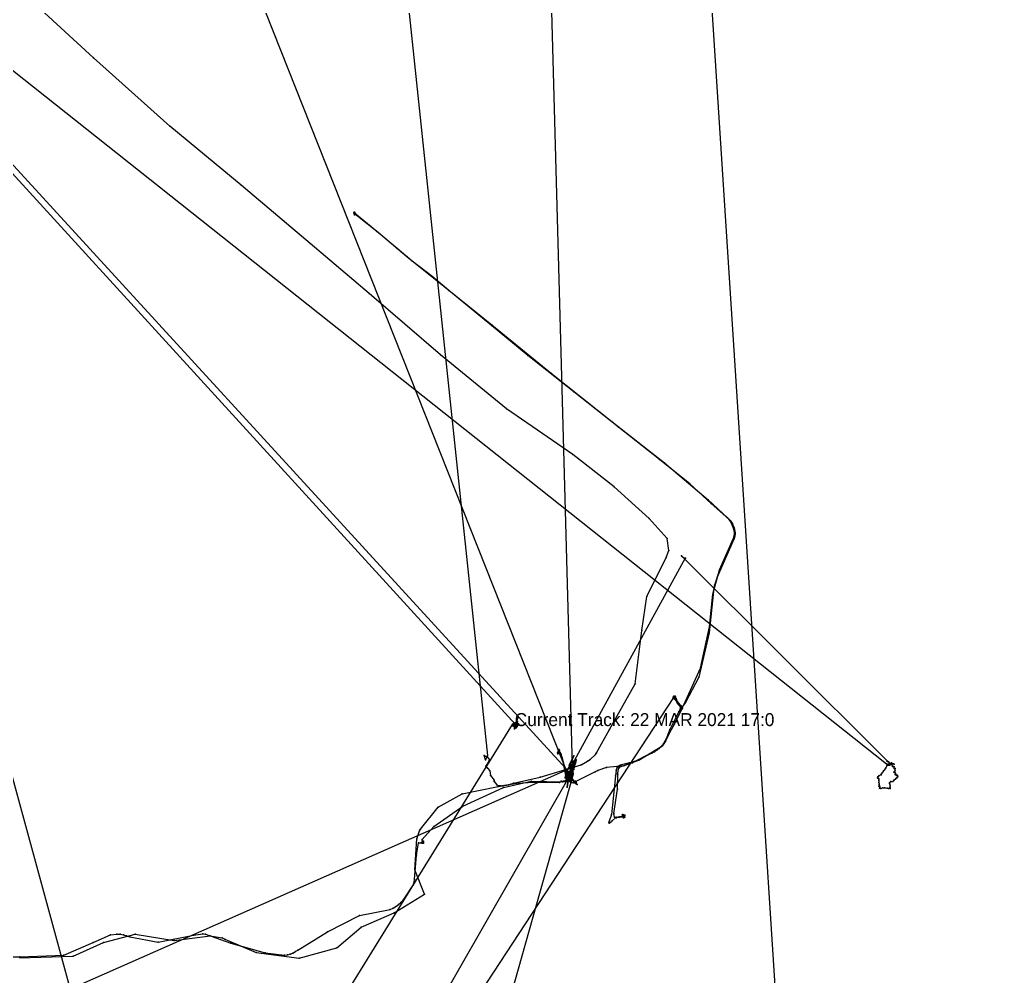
# Model space of a CAD drawing. Header units: metres. Extents: x 533996 to 558759, y 1823984 to 1869097.
# Drawn here: x 549386 to 553294, y 1838128 to 1841933 of the extents above; entities that cross this region are included whole.
import ezdxf

# ---------------------------------------------------------------- set-up
doc = ezdxf.new("R2010")
doc.units = ezdxf.units.M
doc.header["$MEASUREMENT"] = 0
for name, color, linetype in [('FeatureAttribs', 7, 'Continuous'), ('Unknown Line Type', 7, 'Continuous'), ('Unknown Point Feature', 7, 'Continuous')]:
    doc.layers.add(name, color=color, linetype=linetype)

# ---------------------------------------------------------------- blocks, each defined once
blk = doc.blocks.new('FEATURE')

msp = doc.modelspace()

# ---------------------------------------------------------------- linework, layer by layer
at = {"layer": 'Unknown Line Type', "color": 4, "true_color": 0x00ffff}
for points in [[(539005.1, 1852659.7, 613), (551571.7, 1838939.3, 400.5), (551574.2, 1838941.7, 397.6), (551572.4, 1838925.2, 402.9), (551570.4, 1838926.6, 403.9), (551564.1, 1838880.3, 459.2), (551568.9, 1838915.5, 424.6), (551571.4, 1838918.5, 423.6), (548580.4, 1846459.8, 461.1)], [(546778.8, 1831740.3, 390.4), (551345.7, 1839130.1, 390.9), (551357.2, 1839133.8, 403.4), (551366.5, 1839134.4, 410.1), (551370, 1839132.4, 409.7), (551365.1, 1839129.5, 402), (551363.8, 1839134, 403.4), (551362.2, 1839131.9, 402.5), (551364.9, 1839133.2, 412.5), (551357.5, 1839128.1, 402.9), (551358.1, 1839134.1, 392.8), (551349.2, 1839131.5, 385.6), (551361.6, 1839130.9, 404.9), (551361, 1839130.4, 409.7), (551359.5, 1839127.1, 410.6), (551359.5, 1839117.4, 409.7), (551357.4, 1839123.6, 409.7), (551351.4, 1839126.6, 401.5), (551363.3, 1839122.7, 405.3), (551356, 1839119.7, 406.8), (551355.8, 1839122.1, 405.8), (551356.5, 1839119.5, 405.8), (551359.7, 1839132.6, 396.2), (551359, 1839131.3, 392.4), (551358.3, 1839132.1, 386.6), (551362.5, 1839134, 385.6), (551366.4, 1839134.9, 378.9), (551361.8, 1839134.1, 376.5), (551360.6, 1839132.6, 384.7), (551357.9, 1839128.5, 386.6), (551362.1, 1839136.4, 377), (551365.5, 1839140.8, 371.7), (551360.2, 1839130.6, 372.2), (551357.8, 1839121, 373.6), (551356.8, 1839123.2, 379.4), (551351.9, 1839126.5, 377.9), (551350.8, 1839126.7, 375), (551348.7, 1839124.8, 377.9), (551344.1, 1839124.6, 379.9), (551355.3, 1839134.2, 382.7), (551358.1, 1839133.8, 384.7), (551353.4, 1839132.2, 388), (551359.5, 1839136.6, 392.4), (551358.5, 1839127.4, 394.8), (551353.4, 1839121.9, 391.4), (551352.9, 1839129.2, 386.6), (551357.1, 1839131.2, 385.1), (551363.1, 1839142.8, 384.2), (551366.7, 1839154.8, 384.7), (551350.8, 1839122.4, 390.4), (551353.2, 1839125, 388.5), (551359.4, 1839128.6, 396.2), (551357.1, 1839127.1, 390.9), (551360.3, 1839129.1, 388.5), (551364.6, 1839131.8, 390.4), (551361.6, 1839128.9, 391.4), (551355.5, 1839123.1, 388), (551361.7, 1839132.4, 383.7), (551352.8, 1839126.2, 386.1), (551355.1, 1839127, 389.5), (551360, 1839129, 390.4), (551365.6, 1839132.9, 396.7), (551363.2, 1839128.7, 393.8), (551358.4, 1839128.1, 400.5), (551360.8, 1839131, 396.7), (551365.8, 1839132.2, 398.6), (551362.5, 1839131.3, 401), (551363.3, 1839131.9, 400), (551359.4, 1839126.1, 403.4), (551361.2, 1839128.5, 405.3), (551360.4, 1839130.6, 404.4), (551358.3, 1839130.3, 407.7), (551358.8, 1839127.1, 406.8), (551359.7, 1839130.4, 403.4), (551353.7, 1839123.5, 403.9), (551357.7, 1839124.5, 410.6), (551363.1, 1839128.4, 413.5), (551359.5, 1839123.8, 411.6), (551359.8, 1839125, 411.6), (551363, 1839129.5, 407.7), (551356.4, 1839125.6, 411.6), (551351.3, 1839126.4, 415.4), (551356.2, 1839128, 423.6), (551357.5, 1839128.1, 417.8), (551359.2, 1839130.2, 414.5), (551354, 1839127.3, 419.8), (551356.8, 1839125.9, 420.2), (551357.7, 1839120.8, 414.5), (551357, 1839116.1, 415.9), (551357.9, 1839116.8, 413.5), (551360.5, 1839116.1, 414.5), (551361.7, 1839118.4, 417.4), (551361.4, 1839122.5, 414.5), (551355.9, 1839122.8, 409.7), (551359.7, 1839127.2, 410.6), (551366.8, 1839131.2, 406.8), (551360.8, 1839126.2, 403.4), (551360.5, 1839125.1, 408.2), (551361.9, 1839122.7, 411.6), (551354, 1839112, 415.9), (551354.3, 1839120.5, 416.4), (551355.4, 1839120.3, 416.9), (551357.4, 1839122, 415.4), (551356.3, 1839121, 418.3), (551360.2, 1839129.4, 404.4), (551357.9, 1839127, 404.9), (551358.1, 1839126.2, 410.6), (551356.3, 1839129.3, 415), (551352.3, 1839124.6, 418.3), (551354.5, 1839123.9, 414.5), (551356.1, 1839126.5, 411.6), (551355.8, 1839127.5, 407.7), (551355.8, 1839126.7, 406.8), (551356.3, 1839127.6, 409.2), (551358.2, 1839126.5, 408.2), (551358.8, 1839129.5, 408.7), (551354.9, 1839125.6, 408.7), (551355.6, 1839124.7, 413.5), (551359.8, 1839134.8, 417.8), (551361.2, 1839133.4, 421.2), (551359, 1839132.7, 427), (551358.6, 1839129.4, 430.8), (551358.4, 1839125.6, 428.9), (551361.5, 1839131.4, 419.8), (551361.7, 1839134.5, 407.7), (551361.9, 1839133.9, 403.9), (551363.6, 1839138.8, 399.1), (551362.3, 1839136, 396.7), (551361.6, 1839132.5, 399.6), (551357, 1839125.4, 396.2), (551356.1, 1839125.6, 396.7), (551354, 1839126.2, 401), (551357.3, 1839128.8, 402), (551356.6, 1839127.4, 404.9), (551355, 1839123.2, 403.9), (551352.7, 1839122.5, 402.5), (551356.5, 1839127.1, 404.4), (551357.1, 1839127.6, 399.1), (551354.2, 1839123.4, 399.6), (551358.3, 1839127.7, 400.5), (551357.2, 1839130.7, 404.4), (551357.9, 1839130.1, 407.3), (551358.2, 1839126.3, 402.9), (551353.1, 1839122.7, 404.9), (551354.8, 1839127.3, 402.9), (551355.8, 1839129.1, 407.3), (551355.8, 1839126.9, 403.4), (551356, 1839127.3, 402.9), (551361.3, 1839128.5, 404.9), (551360.1, 1839127.9, 404.9), (551358.2, 1839128.5, 405.8), (551356.9, 1839127.4, 404.4), (551354.9, 1839123.7, 400), (551354.8, 1839123.7, 401), (551357.7, 1839127, 402), (551357.8, 1839127.5, 403.9), (551359.1, 1839131.5, 404.9), (551356.7, 1839127.2, 407.7), (551357.8, 1839127.6, 408.7), (551359.1, 1839128.4, 405.3), (551354, 1839124.8, 414), (551353.6, 1839124.6, 414), (551356, 1839126.6, 412.5), (551356.8, 1839124.5, 412.1), (551357, 1839125.7, 410.1), (551360, 1839130.4, 409.2), (551358.7, 1839125.8, 408.2), (551357, 1839126.4, 408.2), (551356.5, 1839127, 408.7), (551355.3, 1839123.5, 412.1), (551354, 1839126.3, 410.1), (551360, 1839128.9, 408.2), (551359.6, 1839126.1, 409.7), (551358.6, 1839125.5, 412.1), (551360.4, 1839125.8, 414.5), (551358, 1839122.7, 411.1), (551355.9, 1839120.9, 405.3), (551358.2, 1839126.6, 401.5), (551359.6, 1839126.5, 398.1), (551358.5, 1839124.4, 399.1), (551357.5, 1839123.1, 398.1), (551360.3, 1839126.3, 400), (551360.3, 1839124.2, 403.4), (551359.9, 1839124.7, 402), (551360.9, 1839125.9, 403.9), (551362.8, 1839125, 401), (551361, 1839122.9, 399.1), (551361.2, 1839126.5, 400), (551360.9, 1839129.8, 405.8), (551360.5, 1839134.4, 406.3), (551362.4, 1839131.5, 401), (551361.4, 1839133.4, 402), (551360.3, 1839130.8, 403.9), (551359.4, 1839129.4, 402.9), (551358.6, 1839135.3, 406.3), (551360, 1839131.9, 400.5), (551357.4, 1839136.2, 395.2), (551359.8, 1839134.3, 391.4), (551361.6, 1839131.5, 391.4), (551358.8, 1839130.6, 394.3), (551360.9, 1839131, 402.9), (551358.4, 1839131.7, 394.8), (551357, 1839126.4, 393.3), (551355.7, 1839122.7, 395.7), (551362.6, 1839131, 401.5), (551364.7, 1839132.4, 398.6), (551363.1, 1839133.6, 396.2), (551363.1, 1839132.1, 392.8), (551363.5, 1839132.4, 382.7), (551365.7, 1839125.6, 383.7), (551365.2, 1839121.6, 383.2), (551360.3, 1839122.5, 380.8), (551364.5, 1839129.6, 385.1), (551357.9, 1839133.1, 393.8), (551355.5, 1839127.6, 403.9), (551349.2, 1839132.7, 409.7), (551349.5, 1839133.6, 401.5), (551353.2, 1839133.8, 403.4), (551357.8, 1839134, 405.3), (551356, 1839132.4, 406.3), (551357.1, 1839136.4, 400), (551359, 1839136.1, 398.6), (551353.7, 1839126.4, 395.7), (551358.8, 1839129.3, 398.1), (551357.7, 1839129.4, 400), (539007.3, 1852656.4, 604.8)], [(551695.9, 1848840.4, 539), (553294.3, 1824054.2, 442.3)], [(549385.3, 1838202.1, 394.3), (549598.7, 1838207.6, 393.3), (549719.5, 1838262.6, 394.8), (549844.7, 1838295.4, 392.8), (549999.8, 1838270.7, 390.9), (550143.4, 1838288.6, 390), (550191.3, 1838280.8, 390), (550201.6, 1838276.4, 390), (550327.2, 1838222.5, 390), (550497.9, 1838200.2, 389.5), (550647.7, 1838241.9, 388.5), (550744.1, 1838323.9, 386.6), (550876, 1838381.1, 385.1), (550996.5, 1838454.8, 385.1), (550957, 1838551.1, 367.4), (550965.7, 1838675.2, 382.7), (550975.8, 1838706, 383.2), (550979.7, 1838712.9, 383.7), (551049.9, 1838800.1, 384.2), (551145.9, 1838853.4, 388), (551288.5, 1838883.5, 392.8), (551363.6, 1838895.9, 388.5), (551430.5, 1838900.4, 390), (551533.4, 1838898.7, 398.1), (551540.3, 1838904.4, 402), (551584.4, 1838911.6, 405.8), (551596.3, 1838896, 402.5), (551603.6, 1838890.3, 401.5), (551599.8, 1838898.6, 400.5), (551599.3, 1838899.8, 405.3), (551597, 1838900.3, 406.8), (551596.3, 1838904.8, 412.5), (551596.9, 1838903.4, 415.9), (551598, 1838902.2, 415), (551595.7, 1838898.3, 420.2), (551596.6, 1838895.5, 426.5), (551590.2, 1838903.1, 427), (551579.2, 1838909.6, 427), (551571.6, 1838920.8, 424.1), (551562.7, 1838924, 417.4), (551569.1, 1838920.3, 411.1), (551570.5, 1838924.9, 409.7), (551571.1, 1838925, 410.1), (551581.9, 1838946.8, 415.9), (551584.8, 1838962.9, 409.7), (551324.1, 1848508.2, 425)], [(550524.8, 1845840.4, 964.8), (551246.4, 1839005.9, 961), (551239.2, 1838989.5, 960.5), (551233.7, 1839006.8, 960.5), (551247, 1838999.9, 960.5), (551254.4, 1838989.2, 960), (551252.5, 1838983.4, 960), (551240.6, 1838964.4, 959.5), (551246.9, 1838956.1, 959), (551256.2, 1838945.3, 958.6), (551258.3, 1838926.9, 957.6), (551273, 1838907.5, 956.2), (551273.5, 1838906.9, 956.2), (551273.3, 1838902.5, 955.7), (551284.3, 1838889.2, 955.2), (551291.2, 1838886.2, 954.7), (551295.1, 1838885.3, 954.7), (551300, 1838885, 954.7), (551306.1, 1838885.5, 954.7), (551313.1, 1838886.9, 954.7), (551321.5, 1838888.6, 954.2), (551330.5, 1838890.2, 954.2), (551339.8, 1838892.7, 954.2), (551350.1, 1838896.3, 954.2), (551456.4, 1838920, 953.3), (551618.7, 1838968.8, 952.3), (551644.2, 1838983.1, 952.3), (551654.7, 1838990.7, 952.3), (551675.7, 1839010.6, 951.8), (551680.5, 1839016.9, 951.8), (551731.7, 1839109.8, 950.9), (551833.8, 1839291, 949.9), (551860.4, 1839503, 945.6), (551880.6, 1839638.7, 944.6), (551957.6, 1839794.2, 941.3), (551968, 1839821, 941.3), (551961.1, 1839869.9, 940.8), (551889.4, 1839948.8, 939.3), (551749.9, 1840074.3, 937.9), (551586.6, 1840202.9, 936.5), (551322.2, 1840384.6, 933.1), (551059.7, 1840599.7, 931.7), (550775.7, 1840844.1, 930.2), (550541.8, 1841042.6, 928.8), (550266.7, 1841275, 927.8), (549983.7, 1841508.7, 926.8), (549679.8, 1841780.6, 925.9), (549484.8, 1841959.5, 924.5)], [(549189.6, 1841864.9, 551.5), (552833.4, 1838973.1, 520.7), (552835.7, 1838968.5, 507.2), (552836.5, 1838971.4, 506.8), (552839.3, 1838971, 501.5), (552841.4, 1838968, 493.8), (552844.2, 1838967.2, 485.1), (552845.2, 1838967.4, 484.6), (552855.9, 1838974.4, 462.5), (552860.9, 1838973.7, 456.3), (552863.8, 1838972.3, 456.3), (552844.4, 1838973.6, 393.3), (552838.3, 1838971, 377.9), (552834.3, 1838965.6, 377), (552830.5, 1838957.7, 377.5), (552829.2, 1838954.4, 377.5), (552822.1, 1838945.4, 377.9), (552816.7, 1838937.2, 377.9), (552813, 1838931.7, 378.9), (552812.1, 1838929.8, 378.9), (552811, 1838928.7, 378.4), (552802.7, 1838924.8, 379.9), (552801.3, 1838923.3, 379.4), (552799.5, 1838921.6, 379.4), (552798.7, 1838919, 379.4), (552797.5, 1838917.9, 379.9), (552798.3, 1838917, 379.9), (552798.3, 1838917.5, 379.4), (552803.7, 1838913.9, 377.5), (552803, 1838912.5, 376.5), (552802.8, 1838906.8, 373.1), (552802.5, 1838898.4, 371.2), (552804.8, 1838892.6, 369.8), (552804.5, 1838891, 368.3), (552805.4, 1838885.3, 365.9), (552803, 1838883.8, 366.9), (552807.4, 1838881.5, 365), (552807.9, 1838875.8, 364), (552805.8, 1838876.7, 363.5), (552810.9, 1838875.5, 366.4), (552818.7, 1838878.1, 367.8), (552825.9, 1838877.1, 364.5), (552826.3, 1838877, 363.5), (552835.6, 1838876.9, 362.1), (552841.5, 1838875.5, 362.5), (552846.5, 1838877, 363.5), (552847.7, 1838874.9, 365.4), (552848.7, 1838876.7, 365.4), (552848.4, 1838881.8, 365.4), (552847.7, 1838888.6, 360.6), (552845, 1838895.3, 359.2), (552846.2, 1838898, 358.2), (552844.9, 1838897.9, 357.3), (552847.2, 1838898.2, 359.7), (552850.2, 1838902.9, 360.1), (552858.5, 1838903.4, 359.2), (552862.8, 1838906.9, 356.8), (552863.7, 1838909.7, 352), (552869.3, 1838912.5, 347.2), (552871, 1838914.1, 345.7), (552875.3, 1838917, 345.2), (552876.7, 1838920.2, 346.2), (552877.1, 1838921.1, 347.2), (552877.9, 1838923.2, 348.1), (552879.2, 1838923.9, 347.6), (552875.9, 1838928, 349.6), (552876, 1838928.2, 349.1), (552872.4, 1838929.6, 350.5), (552872, 1838928.3, 349.6), (552871.1, 1838930.6, 354.9), (552869.6, 1838935.6, 353.9), (552867.9, 1838932.6, 355.3), (552868.2, 1838930.3, 357.3), (552868.9, 1838933.6, 356.3), (552867.7, 1838937.7, 355.3), (552864.3, 1838939.8, 354.4), (552862.3, 1838939.7, 352.9), (552863.8, 1838939.5, 358.2), (552868, 1838944.8, 357.8), (552867.4, 1838954.5, 359.7), (552864.6, 1838954.1, 360.6), (552864.1, 1838956, 361.1), (552863.6, 1838960.6, 361.1), (552859.3, 1838962.5, 363), (552857.4, 1838962.5, 365.9), (552857.4, 1838966.8, 368.3), (552855.4, 1838970.5, 370.2), (552852.2, 1838974.2, 370.2), (552853.4, 1838977, 370.7), (552853.2, 1838977.4, 370.7), (552851.6, 1838973.8, 369.8), (552846.1, 1838976.2, 370.2), (552842.7, 1838979.5, 370.2), (552841, 1838980.7, 370.7), (552838, 1838983.7, 371.7), (552836.7, 1838982.8, 367.8), (552837.6, 1838983.3, 367.4), (552018.8, 1839800.9, 436.1), (552028.9, 1839791.4, 417.4), (552034.6, 1839791.7, 417.8), (552033.1, 1839791.2, 419.8), (551584.8, 1838973.1, 417.4), (551584.9, 1838977.3, 417.4), (551587.2, 1838981.8, 417.4), (551589.4, 1838983.7, 417.8), (551598.4, 1838990.7, 417.8), (551593.5, 1838987.6, 418.3), (551594.3, 1838987.7, 418.3), (551583.1, 1838964.3, 389.5), (551578, 1838957.7, 377), (551576, 1838956.3, 384.7), (551578.9, 1838957, 405.8), (551580.8, 1838962, 411.1), (551584.7, 1838965.7, 408.7), (551584.1, 1838964.2, 403.9), (551580.5, 1838963.5, 405.3), (551584.8, 1838956.9, 401.5), (551584.5, 1838960, 401), (551585, 1838959.6, 403.4), (551587.3, 1838961.2, 406.8), (551585, 1838956.6, 403.4), (551584.9, 1838955.6, 402.5), (551585.5, 1838959.3, 401), (551586, 1838961.4, 399.6), (551582.1, 1838957, 395.2), (551577.8, 1838954.4, 392.8), (551577.3, 1838952.3, 390), (551582.5, 1838961, 412.5), (551585.2, 1838963.6, 415.4), (551589, 1838962.5, 413.5), (551583.8, 1838956.6, 406.8), (551580.6, 1838958.7, 403.4), (551579.2, 1838952.4, 403.9), (551578.4, 1838953.4, 407.3), (551577.9, 1838948.7, 411.1), (551577.4, 1838956.8, 410.6), (551577.7, 1838955.8, 409.7), (547288.5, 1837062.9, 342.9)], [(543659.7, 1826531.5, 228.4), (551987.8, 1839237, 419.3), (551989.8, 1839237.7, 429.4), (551987.6, 1839237.1, 426), (551985.1, 1839236.7, 425.5), (551984.9, 1839238.3, 425), (551986.9, 1839239.8, 425), (551988.2, 1839239.6, 428.4), (551987.9, 1839242.2, 431.3), (551993.3, 1839241.6, 433.2), (551990.8, 1839234.2, 439), (551989, 1839236.6, 442.3), (551992.4, 1839234.3, 439), (551997, 1839233.1, 428.9), (552000.4, 1839221.5, 427.9), (552021.6, 1839194.9, 426.5), (552019.3, 1839189.9, 426.5), (551990.2, 1839132, 426), (551945.8, 1839050.9, 425), (551938.1, 1839042.4, 425), (551929.6, 1839034.7, 424.6), (551920.1, 1839027.7, 424.6), (551910.4, 1839021.4, 424.6), (551900.1, 1839016.1, 424.6), (551832.1, 1838982.7, 424.6), (551831.6, 1838982.8, 425.5), (551811.3, 1838977.5, 425.5), (551774.5, 1838968.3, 427), (551770.1, 1838965.7, 427), (551766.2, 1838962.5, 427), (551762.9, 1838958.7, 427), (551760.5, 1838953.7, 427), (551758.7, 1838948, 427.4), (551756, 1838925.2, 427.9), (551739.6, 1838772.1, 427.4), (551729.5, 1838741.4, 426.5), (551731, 1838737.1, 425.5), (551740.9, 1838744.5, 426), (551758.1, 1838760.5, 426.5), (551793, 1838767.6, 427), (551793.4, 1838769.5, 426.5), (551792.2, 1838769.4, 422.6), (551787.5, 1838770.4, 413.5), (551784, 1838771.7, 409.2), (551785.8, 1838769.2, 402.5), (551784, 1838767.5, 399.1), (551786, 1838764, 394.3), (551784.9, 1838764.8, 395.2), (551786.6, 1838765.9, 398.1), (551790.2, 1838764.5, 397.6), (551788.6, 1838764.6, 395.2), (551790.2, 1838763.9, 394.8), (551788.7, 1838765.8, 395.7), (551788.6, 1838767.5, 397.2), (551786.6, 1838768.4, 398.6), (551786.3, 1838770.9, 398.6), (551788.7, 1838766.5, 398.6), (551787.2, 1838763.3, 402.5), (551788.7, 1838762.9, 403.4), (551789.1, 1838761.7, 405.3), (551788.6, 1838762, 405.8), (551787.9, 1838762.5, 407.7), (551790.4, 1838759.9, 410.6), (551786.5, 1838763.1, 407.3), (551787.9, 1838758.6, 404.9), (551791.8, 1838761.6, 401), (551790.4, 1838761.4, 404.4), (551792.5, 1838760.7, 402), (551788.3, 1838762.2, 397.6), (551790.6, 1838760.9, 401), (551786.7, 1838766.3, 396.7), (551788.6, 1838763.2, 396.7), (551789.1, 1838759.9, 395.7), (551786.5, 1838762, 398.1), (551786.2, 1838763.5, 403.4), (551788.4, 1838759.3, 403.4), (551788.1, 1838763.5, 404.9), (551787.3, 1838764.8, 406.3), (551787.4, 1838763.4, 401), (551788, 1838761.1, 404.9), (551788.9, 1838761.7, 407.3), (551788.8, 1838763.8, 405.8), (551789, 1838761, 403.4), (551786.3, 1838763.5, 402), (551785.5, 1838766.3, 401.5), (551788.1, 1838760.7, 402.5), (551759.1, 1838758.2, 403.9), (551751.6, 1838760.5, 404.4), (551749.2, 1838775.4, 405.3), (551763.3, 1838872.2, 409.2), (551765.5, 1838931.7, 411.6), (551764, 1838932.3, 416.4), (551768.4, 1838956.3, 416.9), (551771.5, 1838959.5, 416.9), (551776.4, 1838962.1, 416.4), (551848.3, 1838987.2, 416.4), (551943.7, 1839045.4, 416.4), (551949.5, 1839053.3, 416.4), (551954.7, 1839061.6, 416.4), (552027.8, 1839207.8, 418.8), (552093.3, 1839353.2, 424.1), (552130, 1839517.6, 431.8), (552143.3, 1839648.3, 436.1), (552169.9, 1839745.1, 437.5), (552224.8, 1839870.3, 435.1), (552227.7, 1839881.3, 434.6), (552228.4, 1839886.8, 434.2), (552228.4, 1839892.7, 434.2), (552228, 1839899.1, 433.7), (552226.2, 1839905.7, 433.7), (552223.8, 1839912.4, 433.7), (552214.1, 1839936.1, 433.2), (552210.7, 1839941.1, 433.2), (552206, 1839945.6, 432.7), (552136.6, 1840007.9, 434.2), (552051, 1840086.6, 438), (551930.3, 1840183.1, 440.9), (551767.1, 1840312, 447.6), (551590.4, 1840452.4, 451), (551407.4, 1840597.2, 452.4), (551262.6, 1840716.9, 456.8), (551093.1, 1840855.5, 462.5), (551025.2, 1840912.2, 467.8), (550947.2, 1840972.9, 468.8), (550887.5, 1841022.9, 471.7), (550805.9, 1841090.5, 477.9), (550717.9, 1841163.5, 484.2), (550717.9, 1841164.3, 485.6), (550720.5, 1841160.9, 482.2), (550722.1, 1841157.4, 479.8), (550718.3, 1841157.1, 478.9), (550720.5, 1841159.9, 477.9), (550718.8, 1841161.4, 480.3), (550716.7, 1841160.1, 481.3), (550719, 1841161.1, 477), (550718.1, 1841162.5, 477.4), (550717.4, 1841160.7, 479.4), (550723.4, 1841158.2, 483.2), (550721.4, 1841158.5, 481.3), (550719.7, 1841159, 481.3), (550721.4, 1841161.1, 479.8), (550719.8, 1841161.7, 476.5), (550718.7, 1841162.9, 475.5), (550717.6, 1841163.7, 475), (550716.7, 1841164.3, 475), (550716.7, 1841164.3, 475.5), (550717, 1841164.9, 475), (550716.3, 1841164.6, 477.4), (550715.8, 1841166.3, 478.4), (550717.3, 1841167.3, 477.9), (550717.7, 1841167.5, 477), (550717, 1841167.6, 476), (550718.6, 1841165.7, 477.9), (550716.5, 1841165.2, 477.9), (550714.9, 1841164.8, 477.9), (550716.1, 1841165.6, 477.4), (550716.7, 1841164.6, 477.4), (550718.2, 1841162.4, 477.4), (550720.9, 1841159.6, 477.4), (550724.9, 1841156.5, 477.4), (550730.1, 1841152.5, 477.9), (550812.6, 1841086.3, 476), (550925.6, 1840991.3, 466.4), (551073, 1840873.1, 462), (551264.4, 1840718.6, 454.4), (551500.6, 1840525.5, 449.1), (551741.1, 1840335, 444.3), (551950, 1840170.4, 437.5), (552124.8, 1840022.9, 428.4), (552200.9, 1839951.4, 422.2), (552211.3, 1839940.4, 418.3), (552220.5, 1839928.8, 417.8), (552223, 1839923.8, 417.8), (552227.1, 1839911.2, 418.3), (552231.1, 1839892.2, 417.8), (552231.4, 1839886.3, 417.8), (552230.9, 1839879.9, 417.8), (552229.2, 1839873, 417.8), (552226.6, 1839865.7, 417.8), (552223, 1839856.9, 418.3), (552160.7, 1839715.7, 421.2), (552149.6, 1839683.5, 422.2), (552147.1, 1839672, 422.6), (552145.2, 1839660.2, 423.1), (552128.8, 1839494.3, 425.5), (552086.8, 1839317.4, 424.6), (552033.7, 1839216.4, 420.7), (552022.5, 1839201.3, 419.8), (552016.6, 1839204.4, 420.2), (551987.3, 1839233.1, 421.2), (551988.3, 1839238.3, 418.8), (551988.5, 1839240.9, 418.8), (551994.9, 1839240.1, 420.2), (551993.6, 1839239, 421.7), (551990.5, 1839234.7, 426), (551990, 1839234.3, 426), (552002.2, 1839213.5, 424.1), (552014.8, 1839198.1, 423.1), (552014.4, 1839194.3, 423.1), (552013.2, 1839190.3, 423.1), (552011.1, 1839186, 423.6), (552008.2, 1839181.2, 424.1), (551971.8, 1839109, 427.4), (551951.6, 1839059.3, 428.4), (551947.1, 1839052.3, 428.4), (551941.7, 1839046.1, 428.4), (551935.6, 1839040.2, 428.4), (551928.8, 1839034.7, 428.4), (551921.7, 1839029.3, 427.9), (551823.5, 1838977.6, 422.6), (551789.4, 1838965.1, 420.7), (551719.3, 1838959, 417.8), (551685, 1838947.2, 416.9), (551674.5, 1838941.7, 416.4), (551586.9, 1838897.9, 412.5), (551581.1, 1838898.2, 411.6), (551577, 1838901, 411.1), (551574.1, 1838906.8, 411.1), (551567.8, 1838925.6, 410.6), (551569, 1838926.2, 410.6), (551560.3, 1838932, 405.3), (551559.4, 1838934.2, 402.9), (551562.2, 1838940.8, 400), (551568.9, 1838937.5, 398.1), (551576.7, 1838946.4, 396.7), (551583.7, 1838946.2, 396.2), (551581.8, 1838942.5, 398.6), (551586, 1838948.6, 398.1), (551591.3, 1838957.4, 400), (551592.7, 1838975.1, 402.5), (551599.1, 1838988.7, 406.3), (551596, 1838975.8, 406.3), (551584.7, 1838946.5, 402), (551583.8, 1838970.8, 407.3), (551584.5, 1838975.3, 418.3), (551581.5, 1838968.5, 427.4), (551572, 1838967.3, 427.9), (551589.7, 1839004.6, 428.9), (551567.9, 1838954.6, 420.2), (551576.6, 1838959, 409.2), (551578.7, 1838959.2, 410.1), (551571.8, 1838915.5, 403.9), (551572.3, 1838906.3, 398.1), (551575.8, 1838920.6, 395.2), (551581.8, 1838942.4, 402.5), (551580.1, 1838909.8, 392.8), (551579.8, 1838938.6, 396.2), (551584.4, 1838928.4, 387.1), (551584.6, 1838952.7, 398.1), (551582.5, 1838951.3, 402.5), (551585, 1838955.4, 403.9), (551587.9, 1838959.6, 406.8), (551579.3, 1838956.9, 411.6), (551578.2, 1838957.7, 412.1), (551579.4, 1838961.4, 412.5), (551595, 1838974.6, 420.7), (551591.7, 1838971.2, 426), (551591.3, 1838978.5, 433.2), (551587.6, 1838983.3, 435.6), (551580.9, 1838979.2, 435.6), (551577.9, 1838977.3, 435.6), (551575.9, 1838974.4, 432.7), (551576.3, 1838978.6, 432.2), (551576.3, 1838955.5, 420.2), (551580.3, 1838950.9, 412.1), (551581.2, 1838947.8, 409.7), (551580.4, 1838941.7, 407.3), (551578.8, 1838940.4, 399.1), (551578.3, 1838943.5, 402.9), (551583.4, 1838949.3, 406.8), (551576.6, 1838950.6, 409.2), (551579.2, 1838950.5, 413.5), (551589.8, 1838950.4, 412.5), (551584.9, 1838950.1, 413), (551577.5, 1838948.7, 419.8), (551576.9, 1838953.2, 424.1), (551576.2, 1838948.9, 424.1), (551577.2, 1838944.6, 423.6), (551585.2, 1838954.4, 423.1), (551584.8, 1838960.1, 418.8), (551567.6, 1838931.2, 418.3), (551560.1, 1838916.9, 417.8), (551555.9, 1838917.7, 418.3), (551560.7, 1838940.3, 418.8), (551573.4, 1838964.9, 420.7), (551584.5, 1838954.2, 421.7), (551587.2, 1838932.4, 421.2), (550420.4, 1834795.6, 516.4)], [(550568.5, 1834482.3, 528.4), (548944.3, 1840433.2, 439.5)], [(549254, 1838206.1, 394.8), (549386.5, 1838205.6, 397.2), (549561.9, 1838211.8, 397.6), (549678.4, 1838263.1, 394.8), (549747.6, 1838292.9, 392.8), (549772.4, 1838295.9, 392.8), (549785.5, 1838295.2, 392.8), (549798.5, 1838293, 392.8), (549811.5, 1838289.4, 392.8), (549824.5, 1838285.1, 393.3), (549936.2, 1838264.3, 394.3), (550077.5, 1838292.3, 393.3), (550115.1, 1838296.4, 392.8), (550124.8, 1838295.8, 392.4), (550226, 1838259.6, 394.8), (550363, 1838221.7, 398.1), (550438.8, 1838212.4, 398.1), (550450.6, 1838213.1, 397.6), (550462.2, 1838215.7, 397.2), (550473, 1838219.8, 396.7), (550483, 1838226.3, 396.2), (550492, 1838232.3, 395.7), (550610.8, 1838304.9, 390.9), (550737.9, 1838370.2, 387.5), (550859.6, 1838393.9, 384.2), (550871.4, 1838399.4, 384.2), (550882.7, 1838405.9, 383.7), (550892.9, 1838413.6, 383.2), (550902.3, 1838422.2, 383.2), (550910.7, 1838431.3, 382.7), (550918.4, 1838440.6, 382.3), (550950.8, 1838490.6, 380.3), (550954.4, 1838501.9, 380.3), (550956.7, 1838513.5, 380.3), (550963.7, 1838610, 379.9), (550972.8, 1838658.3, 379.9), (550983.1, 1838659.4, 381.3), (550985.7, 1838658.9, 382.7), (550989, 1838657.8, 383.2), (550991.7, 1838658.1, 377), (550991.9, 1838659.8, 378.9), (550991.3, 1838657.5, 380.8), (550988.7, 1838657.1, 377), (550987.1, 1838659.1, 377.9), (550987.3, 1838657.5, 381.3), (550987.8, 1838659.4, 387.1), (550987.1, 1838661.1, 389), (550987.2, 1838662.3, 389.5), (550989.8, 1838664.3, 392.8), (550988.1, 1838663.1, 395.7), (550988.1, 1838661.8, 391.4), (550989.9, 1838660.9, 388), (550990.4, 1838658.5, 385.6), (550991.5, 1838660.4, 385.1), (550991.4, 1838661.8, 384.2), (550990.8, 1838662.3, 384.2), (550992.5, 1838664.9, 382.7), (550991, 1838665.9, 389), (550991.2, 1838665.7, 392.8), (550987.6, 1838662.5, 394.8), (550986.7, 1838671.8, 389.5), (551033.7, 1838723.7, 389.5), (551148.4, 1838805.2, 391.4), (551310.2, 1838878.9, 394.8), (551420.6, 1838904.4, 398.1), (551545.5, 1838901.7, 398.6), (551558.5, 1838902.7, 398.6), (551562.7, 1838905.1, 398.6), (551564.7, 1838908.8, 398.6), (551562.1, 1838931.5, 399.6), (551539.5, 1839011.9, 401), (551534.5, 1839019.9, 402.5), (551535.1, 1839018.7, 403.4), (551530.9, 1839015.3, 403.4), (551527, 1839013.2, 402.5), (551524.6, 1839017.2, 400.5), (551527.6, 1839021.7, 401), (551532.7, 1839027.3, 401), (551530.8, 1839029.8, 402), (551533.4, 1839019.5, 402.9), (551543.7, 1838997.1, 404.9), (551559.2, 1838912.3, 402.9), (551572.3, 1838902.7, 402.5), (551574.8, 1838903.9, 402.5), (551576.8, 1838906.5, 402.5), (551578.2, 1838910, 402.5), (551576.4, 1838919.8, 402.5), (551574.3, 1838921.7, 402.9), (551571.7, 1838923.1, 402.9), (551569.3, 1838924.7, 403.4), (551567.2, 1838929.7, 403.9), (551572.1, 1838937.2, 404.4), (551571.2, 1838937.1, 404.9), (551585.8, 1838947.3, 405.3), (551586.7, 1838947.5, 405.8), (544611.8, 1826764, 290.9)]]:
    msp.add_polyline3d(points, dxfattribs=at)
at = {"layer": 'Unknown Point Feature'}
for p in [(549679.8, 1841780.6, 925.9), (549983.7, 1841508.7, 926.8), (550266.7, 1841275, 927.8), (550714.9, 1841164.8, 477.9), (550715.8, 1841166.3, 478.4), (550716.1, 1841165.6, 477.4), (550716.3, 1841164.6, 477.4), (550716.5, 1841165.2, 477.9), (550716.7, 1841164.6, 477.4), (550716.7, 1841164.3, 475), (550716.7, 1841164.3, 475.5), (550716.7, 1841160.1, 481.3), (550717, 1841167.6, 476), (550717, 1841164.9, 475), (550717.3, 1841167.3, 477.9), (550717.4, 1841160.7, 479.4), (550717.6, 1841163.7, 475), (550717.7, 1841167.5, 477), (550717.9, 1841164.3, 485.6), (550717.9, 1841163.5, 484.2), (550718.1, 1841162.5, 477.4), (550718.2, 1841162.4, 477.4), (550718.3, 1841157.1, 478.9), (550718.6, 1841165.7, 477.9), (550718.7, 1841162.9, 475.5), (550718.8, 1841161.4, 480.3), (550719, 1841161.1, 477), (550719.7, 1841159, 481.3), (550719.8, 1841161.7, 476.5), (550720.5, 1841160.9, 482.2), (550720.5, 1841159.9, 477.9), (550720.9, 1841159.6, 477.4), (550721.4, 1841161.1, 479.8), (550721.4, 1841158.5, 481.3), (550722.1, 1841157.4, 479.8), (550723.4, 1841158.2, 483.2), (550724.9, 1841156.5, 477.4), (550730.1, 1841152.5, 477.9), (550805.9, 1841090.5, 477.9), (550812.6, 1841086.3, 476), (550541.8, 1841042.6, 928.8), (550887.5, 1841022.9, 471.7), (550925.6, 1840991.3, 466.4), (550947.2, 1840972.9, 468.8), (551025.2, 1840912.2, 467.8), (550775.7, 1840844.1, 930.2), (551073, 1840873.1, 462), (551093.1, 1840855.5, 462.5), (551262.6, 1840716.9, 456.8), (551264.4, 1840718.6, 454.4), (551059.7, 1840599.7, 931.7), (551407.4, 1840597.2, 452.4), (551500.6, 1840525.5, 449.1), (551590.4, 1840452.4, 451), (551322.2, 1840384.6, 933.1), (551741.1, 1840335, 444.3), (551767.1, 1840312, 447.6), (551586.6, 1840202.9, 936.5), (551930.3, 1840183.1, 440.9), (551950, 1840170.4, 437.5), (551749.9, 1840074.3, 937.9), (552051, 1840086.6, 438), (552124.8, 1840022.9, 428.4), (552136.6, 1840007.9, 434.2), (551889.4, 1839948.8, 939.3), (552200.9, 1839951.4, 422.2), (552206, 1839945.6, 432.7), (552210.7, 1839941.1, 433.2), (552211.3, 1839940.4, 418.3), (552214.1, 1839936.1, 433.2), (552220.5, 1839928.8, 417.8), (552223, 1839923.8, 417.8), (552223.8, 1839912.4, 433.7), (552226.2, 1839905.7, 433.7), (552227.1, 1839911.2, 418.3), (551961.1, 1839869.9, 940.8), (552224.8, 1839870.3, 435.1), (552226.6, 1839865.7, 417.8), (552227.7, 1839881.3, 434.6), (552228, 1839899.1, 433.7), (552228.4, 1839892.7, 434.2), (552228.4, 1839886.8, 434.2), (552229.2, 1839873, 417.8), (552230.9, 1839879.9, 417.8), (552231.1, 1839892.2, 417.8), (552231.4, 1839886.3, 417.8), (552223, 1839856.9, 418.3), (551957.6, 1839794.2, 941.3), (551968, 1839821, 941.3), (552018.8, 1839800.9, 436.1), (552028.9, 1839791.4, 417.4), (552033.1, 1839791.2, 419.8), (552034.6, 1839791.7, 417.8), (552160.7, 1839715.7, 421.2), (552169.9, 1839745.1, 437.5), (552147.1, 1839672, 422.6), (552149.6, 1839683.5, 422.2), (551880.6, 1839638.7, 944.6), (552143.3, 1839648.3, 436.1), (552145.2, 1839660.2, 423.1), (552130, 1839517.6, 431.8), (551860.4, 1839503, 945.6), (552128.8, 1839494.3, 425.5), (552086.8, 1839317.4, 424.6), (552093.3, 1839353.2, 424.1), (551833.8, 1839291, 949.9), (551986.9, 1839239.8, 425), (551987.9, 1839242.2, 431.3), (551988.2, 1839239.6, 428.4), (551988.5, 1839240.9, 418.8), (551993.3, 1839241.6, 433.2), (551994.9, 1839240.1, 420.2), (551984.9, 1839238.3, 425), (551985.1, 1839236.7, 425.5), (551987.3, 1839233.1, 421.2), (551987.6, 1839237.1, 426), (551987.8, 1839237, 419.3), (551988.3, 1839238.3, 418.8), (551989, 1839236.6, 442.3), (551989.8, 1839237.7, 429.4), (551990, 1839234.3, 426), (551990.5, 1839234.7, 426), (551990.8, 1839234.2, 439), (551992.4, 1839234.3, 439), (551993.6, 1839239, 421.7), (551997, 1839233.1, 428.9), (552000.4, 1839221.5, 427.9), (552002.2, 1839213.5, 424.1), (552016.6, 1839204.4, 420.2), (552022.5, 1839201.3, 419.8), (552027.8, 1839207.8, 418.8), (552033.7, 1839216.4, 420.7), (552008.2, 1839181.2, 424.1), (552011.1, 1839186, 423.6), (552013.2, 1839190.3, 423.1), (552014.4, 1839194.3, 423.1), (552014.8, 1839198.1, 423.1), (552019.3, 1839189.9, 426.5), (552021.6, 1839194.9, 426.5), (551344.1, 1839124.6, 379.9), (551345.7, 1839130.1, 390.9), (551348.7, 1839124.8, 377.9), (551349.2, 1839132.7, 409.7), (551349.2, 1839131.5, 385.6), (551349.5, 1839133.6, 401.5), (551350.8, 1839126.7, 375), (551350.8, 1839122.4, 390.4), (551351.3, 1839126.4, 415.4), (551351.4, 1839126.6, 401.5), (551351.9, 1839126.5, 377.9), (551352.3, 1839124.6, 418.3), (551352.7, 1839122.5, 402.5), (551352.8, 1839126.2, 386.1), (551352.9, 1839129.2, 386.6), (551353.1, 1839122.7, 404.9), (551353.2, 1839133.8, 403.4), (551353.2, 1839125, 388.5), (551353.4, 1839132.2, 388), (551353.6, 1839124.6, 414), (551353.7, 1839126.4, 395.7), (551353.7, 1839123.5, 403.9), (551354, 1839127.3, 419.8), (551354, 1839126.3, 410.1), (551354, 1839126.2, 401), (551354, 1839124.8, 414), (551354.2, 1839123.4, 399.6), (551354.5, 1839123.9, 414.5), (551354.8, 1839127.3, 402.9), (551354.8, 1839123.7, 401), (551354.9, 1839125.6, 408.7), (551354.9, 1839123.7, 400), (551355, 1839123.2, 403.9), (551355.1, 1839127, 389.5), (551355.3, 1839134.2, 382.7), (551355.3, 1839123.5, 412.1), (551355.5, 1839127.6, 403.9), (551355.5, 1839123.1, 388), (551355.6, 1839124.7, 413.5), (551355.7, 1839122.7, 395.7), (551355.8, 1839129.1, 407.3), (551355.8, 1839127.5, 407.7), (551355.8, 1839126.9, 403.4), (551355.8, 1839126.7, 406.8), (551355.8, 1839122.1, 405.8), (551355.9, 1839122.8, 409.7), (551356, 1839132.4, 406.3), (551356, 1839127.3, 402.9), (551356, 1839126.6, 412.5), (551356.1, 1839126.5, 411.6), (551356.1, 1839125.6, 396.7), (551356.2, 1839128, 423.6), (551356.3, 1839129.3, 415), (551356.3, 1839127.6, 409.2), (551356.4, 1839125.6, 411.6), (551356.5, 1839127.1, 404.4), (551356.5, 1839127, 408.7), (551356.6, 1839127.4, 404.9), (551356.7, 1839127.2, 407.7), (551356.8, 1839125.9, 420.2), (551356.8, 1839124.5, 412.1), (551356.8, 1839123.2, 379.4), (551356.9, 1839127.4, 404.4), (551357, 1839126.4, 408.2), (551357, 1839126.4, 393.3), (551357, 1839125.7, 410.1), (551357, 1839125.4, 396.2), (551357.1, 1839136.4, 400), (551357.1, 1839131.2, 385.1), (551357.1, 1839127.6, 399.1), (551357.1, 1839127.1, 390.9), (551357.2, 1839133.8, 403.4), (551357.2, 1839130.7, 404.4), (551357.3, 1839128.8, 402), (551357.4, 1839136.2, 395.2), (551357.4, 1839123.6, 409.7), (551357.4, 1839122, 415.4), (551357.5, 1839128.1, 402.9), (551357.5, 1839128.1, 417.8), (551357.5, 1839123.1, 398.1), (551357.7, 1839129.4, 400), (551357.7, 1839127, 402), (551357.7, 1839124.5, 410.6), (551357.8, 1839134, 405.3), (551357.8, 1839127.6, 408.7), (551357.8, 1839127.5, 403.9), (551357.9, 1839133.1, 393.8), (551357.9, 1839130.1, 407.3), (551357.9, 1839128.5, 386.6), (551357.9, 1839127, 404.9), (551358, 1839122.7, 411.1), (551358.1, 1839134.1, 392.8), (551358.1, 1839133.8, 384.7), (551358.1, 1839126.2, 410.6), (551358.2, 1839128.5, 405.8), (551358.2, 1839126.6, 401.5), (551358.2, 1839126.5, 408.2), (551358.2, 1839126.3, 402.9), (551358.3, 1839132.1, 386.6), (551358.3, 1839130.3, 407.7), (551358.3, 1839127.7, 400.5), (551358.4, 1839131.7, 394.8), (551358.4, 1839128.1, 400.5), (551358.4, 1839125.6, 428.9), (551358.5, 1839127.4, 394.8), (551358.5, 1839124.4, 399.1), (551358.6, 1839135.3, 406.3), (551358.6, 1839129.4, 430.8), (551358.6, 1839125.5, 412.1), (551358.7, 1839125.8, 408.2), (551358.8, 1839130.6, 394.3), (551358.8, 1839129.5, 408.7), (551358.8, 1839129.3, 398.1), (551358.8, 1839127.1, 406.8), (551359, 1839136.1, 398.6), (551359, 1839132.7, 427), (551359, 1839131.3, 392.4), (551359.1, 1839131.5, 404.9), (551359.1, 1839128.4, 405.3), (551359.2, 1839130.2, 414.5), (551359.4, 1839129.4, 402.9), (551359.4, 1839128.6, 396.2), (551359.4, 1839126.1, 403.4), (551359.5, 1839136.6, 392.4), (551359.5, 1839127.1, 410.6), (551359.5, 1839123.8, 411.6), (551359.6, 1839126.5, 398.1), (551359.6, 1839126.1, 409.7), (551359.7, 1839132.6, 396.2), (551359.7, 1839130.4, 403.4), (551359.7, 1839127.2, 410.6), (551359.8, 1839134.8, 417.8), (551359.8, 1839134.3, 391.4), (551359.8, 1839125, 411.6), (551359.9, 1839124.7, 402), (551360, 1839131.9, 400.5), (551360, 1839130.4, 409.2), (551360, 1839129, 390.4), (551360, 1839128.9, 408.2), (551360.1, 1839127.9, 404.9), (551360.2, 1839130.6, 372.2), (551360.2, 1839129.4, 404.4), (551360.3, 1839130.8, 403.9), (551360.3, 1839129.1, 388.5), (551360.3, 1839126.3, 400), (551360.3, 1839124.2, 403.4), (551360.3, 1839122.5, 380.8), (551360.4, 1839130.6, 404.4), (551360.4, 1839125.8, 414.5), (551360.5, 1839134.4, 406.3), (551360.5, 1839125.1, 408.2), (551360.6, 1839132.6, 384.7), (551360.8, 1839131, 396.7), (551360.8, 1839126.2, 403.4), (551360.9, 1839131, 402.9), (551360.9, 1839129.8, 405.8), (551360.9, 1839125.9, 403.9), (551361, 1839130.4, 409.7), (551361, 1839122.9, 399.1), (551361.2, 1839133.4, 421.2), (551361.2, 1839128.5, 405.3), (551361.2, 1839126.5, 400), (551361.3, 1839128.5, 404.9), (551361.4, 1839133.4, 402), (551361.4, 1839122.5, 414.5), (551361.5, 1839131.4, 419.8), (551361.6, 1839132.5, 399.6), (551361.6, 1839131.5, 391.4), (551361.6, 1839130.9, 404.9), (551361.6, 1839128.9, 391.4), (551361.7, 1839134.5, 407.7), (551361.7, 1839132.4, 383.7), (551361.8, 1839134.1, 376.5), (551361.9, 1839133.9, 403.9), (551361.9, 1839122.7, 411.6), (551362.1, 1839136.4, 377), (551362.2, 1839131.9, 402.5), (551362.3, 1839136, 396.7), (551362.4, 1839131.5, 401), (551362.5, 1839134, 385.6), (551362.5, 1839131.3, 401), (551362.6, 1839131, 401.5), (551362.8, 1839125, 401), (551363, 1839129.5, 407.7), (551363.1, 1839142.8, 384.2), (551363.1, 1839133.6, 396.2), (551363.1, 1839132.1, 392.8), (551363.1, 1839128.4, 413.5), (551363.2, 1839128.7, 393.8), (551363.3, 1839131.9, 400), (551363.3, 1839122.7, 405.3), (551363.5, 1839132.4, 382.7), (551363.6, 1839138.8, 399.1), (551363.8, 1839134, 403.4), (551364.5, 1839129.6, 385.1), (551364.6, 1839131.8, 390.4), (551364.7, 1839132.4, 398.6), (551364.9, 1839133.2, 412.5), (551365.1, 1839129.5, 402), (551365.5, 1839140.8, 371.7), (551365.6, 1839132.9, 396.7), (551365.7, 1839125.6, 383.7), (551365.8, 1839132.2, 398.6), (551366.4, 1839134.9, 378.9), (551366.5, 1839134.4, 410.1), (551366.7, 1839154.8, 384.7), (551366.8, 1839131.2, 406.8), (551370, 1839132.4, 409.7), (551990.2, 1839132, 426), (551353.4, 1839121.9, 391.4), (551354, 1839112, 415.9), (551354.3, 1839120.5, 416.4), (551355.4, 1839120.3, 416.9), (551355.9, 1839120.9, 405.3), (551356, 1839119.7, 406.8), (551356.3, 1839121, 418.3), (551356.5, 1839119.5, 405.8), (551357, 1839116.1, 415.9), (551357.7, 1839120.8, 414.5), (551357.8, 1839121, 373.6), (551357.9, 1839116.8, 413.5), (551359.5, 1839117.4, 409.7), (551360.5, 1839116.1, 414.5), (551361.7, 1839118.4, 417.4), (551365.2, 1839121.6, 383.2), (551731.7, 1839109.8, 950.9), (551971.8, 1839109, 427.4), (551941.7, 1839046.1, 428.4), (551943.7, 1839045.4, 416.4), (551945.8, 1839050.9, 425), (551947.1, 1839052.3, 428.4), (551949.5, 1839053.3, 416.4), (551951.6, 1839059.3, 428.4), (551954.7, 1839061.6, 416.4), (551233.7, 1839006.8, 960.5), (551246.4, 1839005.9, 961), (551524.6, 1839017.2, 400.5), (551527, 1839013.2, 402.5), (551527.6, 1839021.7, 401), (551530.8, 1839029.8, 402), (551530.9, 1839015.3, 403.4), (551532.7, 1839027.3, 401), (551533.4, 1839019.5, 402.9), (551534.5, 1839019.9, 402.5), (551535.1, 1839018.7, 403.4), (551539.5, 1839011.9, 401), (551675.7, 1839010.6, 951.8), (551680.5, 1839016.9, 951.8), (551900.1, 1839016.1, 424.6), (551910.4, 1839021.4, 424.6), (551920.1, 1839027.7, 424.6), (551921.7, 1839029.3, 427.9), (551928.8, 1839034.7, 428.4), (551929.6, 1839034.7, 424.6), (551935.6, 1839040.2, 428.4), (551938.1, 1839042.4, 425), (551239.2, 1838989.5, 960.5), (551247, 1838999.9, 960.5), (551252.5, 1838983.4, 960), (551254.4, 1838989.2, 960), (551543.7, 1838997.1, 404.9), (551572, 1838967.3, 427.9), (551575.9, 1838974.4, 432.7), (551576.3, 1838978.6, 432.2), (551577.9, 1838977.3, 435.6), (551580.9, 1838979.2, 435.6), (551581.5, 1838968.5, 427.4), (551583.8, 1838970.8, 407.3), (551584.5, 1838975.3, 418.3), (551584.7, 1838965.7, 408.7), (551584.8, 1838973.1, 417.4), (551584.9, 1838977.3, 417.4), (551587.2, 1838981.8, 417.4), (551587.6, 1838983.3, 435.6), (551589.4, 1838983.7, 417.8), (551589.7, 1839004.6, 428.9), (551591.3, 1838978.5, 433.2), (551591.7, 1838971.2, 426), (551592.7, 1838975.1, 402.5), (551593.5, 1838987.6, 418.3), (551594.3, 1838987.7, 418.3), (551595, 1838974.6, 420.7), (551596, 1838975.8, 406.3), (551598.4, 1838990.7, 417.8), (551599.1, 1838988.7, 406.3), (551618.7, 1838968.8, 952.3), (551644.2, 1838983.1, 952.3), (551654.7, 1838990.7, 952.3), (551770.1, 1838965.7, 427), (551774.5, 1838968.3, 427), (551811.3, 1838977.5, 425.5), (551823.5, 1838977.6, 422.6), (551831.6, 1838982.8, 425.5), (551832.1, 1838982.7, 424.6), (551848.3, 1838987.2, 416.4), (552833.4, 1838973.1, 520.7), (552835.7, 1838968.5, 507.2), (552836.5, 1838971.4, 506.8), (552836.7, 1838982.8, 367.8), (552837.6, 1838983.3, 367.4), (552838, 1838983.7, 371.7), (552838.3, 1838971, 377.9), (552839.3, 1838971, 501.5), (552841, 1838980.7, 370.7), (552841.4, 1838968, 493.8), (552842.7, 1838979.5, 370.2), (552844.2, 1838967.2, 485.1), (552844.4, 1838973.6, 393.3), (552845.2, 1838967.4, 484.6), (552846.1, 1838976.2, 370.2), (552851.6, 1838973.8, 369.8), (552852.2, 1838974.2, 370.2), (552853.2, 1838977.4, 370.7), (552853.4, 1838977, 370.7), (552855.4, 1838970.5, 370.2), (552855.9, 1838974.4, 462.5), (552857.4, 1838966.8, 368.3), (552860.9, 1838973.7, 456.3), (552863.8, 1838972.3, 456.3), (551240.6, 1838964.4, 959.5), (551246.9, 1838956.1, 959), (551256.2, 1838945.3, 958.6), (551258.3, 1838926.9, 957.6), (551559.4, 1838934.2, 402.9), (551560.3, 1838932, 405.3), (551560.7, 1838940.3, 418.8), (551562.1, 1838931.5, 399.6), (551562.2, 1838940.8, 400), (551567.2, 1838929.7, 403.9), (551567.6, 1838931.2, 418.3), (551567.9, 1838954.6, 420.2), (551568.9, 1838937.5, 398.1), (551570.4, 1838926.6, 403.9), (551571.2, 1838937.1, 404.9), (551571.7, 1838939.3, 400.5), (551572.1, 1838937.2, 404.4), (551573.4, 1838964.9, 420.7), (551574.2, 1838941.7, 397.6), (551576, 1838956.3, 384.7), (551576.2, 1838948.9, 424.1), (551576.3, 1838955.5, 420.2), (551576.6, 1838959, 409.2), (551576.6, 1838950.6, 409.2), (551576.7, 1838946.4, 396.7), (551576.9, 1838953.2, 424.1), (551577.2, 1838944.6, 423.6), (551577.3, 1838952.3, 390), (551577.4, 1838956.8, 410.6), (551577.5, 1838948.7, 419.8), (551577.7, 1838955.8, 409.7), (551577.8, 1838954.4, 392.8), (551577.9, 1838948.7, 411.1), (551578, 1838957.7, 377), (551578.2, 1838957.7, 412.1), (551578.3, 1838943.5, 402.9), (551578.4, 1838953.4, 407.3), (551578.7, 1838959.2, 410.1), (551578.8, 1838940.4, 399.1), (551578.9, 1838957, 405.8), (551579.2, 1838952.4, 403.9), (551579.2, 1838950.5, 413.5), (551579.3, 1838956.9, 411.6), (551579.4, 1838961.4, 412.5), (551579.8, 1838938.6, 396.2), (551580.3, 1838950.9, 412.1), (551580.4, 1838941.7, 407.3), (551580.5, 1838963.5, 405.3), (551580.6, 1838958.7, 403.4), (551580.8, 1838962, 411.1), (551581.2, 1838947.8, 409.7), (551581.8, 1838942.5, 398.6), (551581.8, 1838942.4, 402.5), (551581.9, 1838946.8, 415.9), (551582.1, 1838957, 395.2), (551582.5, 1838961, 412.5), (551582.5, 1838951.3, 402.5), (551583.1, 1838964.3, 389.5), (551583.4, 1838949.3, 406.8), (551583.7, 1838946.2, 396.2), (551583.8, 1838956.6, 406.8), (551584.1, 1838964.2, 403.9), (551584.4, 1838928.4, 387.1), (551584.5, 1838960, 401), (551584.5, 1838954.2, 421.7), (551584.6, 1838952.7, 398.1), (551584.7, 1838946.5, 402), (551584.8, 1838962.9, 409.7), (551584.8, 1838960.1, 418.8), (551584.8, 1838956.9, 401.5), (551584.9, 1838955.6, 402.5), (551584.9, 1838950.1, 413), (551585, 1838959.6, 403.4), (551585, 1838956.6, 403.4), (551585, 1838955.4, 403.9), (551585.2, 1838963.6, 415.4), (551585.2, 1838954.4, 423.1), (551585.5, 1838959.3, 401), (551585.8, 1838947.3, 405.3), (551586, 1838961.4, 399.6), (551586, 1838948.6, 398.1), (551586.7, 1838947.5, 405.8), (551587.2, 1838932.4, 421.2), (551587.3, 1838961.2, 406.8), (551587.9, 1838959.6, 406.8), (551589, 1838962.5, 413.5), (551589.8, 1838950.4, 412.5), (551591.3, 1838957.4, 400), (551674.5, 1838941.7, 416.4), (551685, 1838947.2, 416.9), (551719.3, 1838959, 417.8), (551758.7, 1838948, 427.4), (551760.5, 1838953.7, 427), (551762.9, 1838958.7, 427), (551764, 1838932.3, 416.4), (551765.5, 1838931.7, 411.6), (551766.2, 1838962.5, 427), (551768.4, 1838956.3, 416.9), (551771.5, 1838959.5, 416.9), (551776.4, 1838962.1, 416.4), (551789.4, 1838965.1, 420.7), (552811, 1838928.7, 378.4), (552812.1, 1838929.8, 378.9), (552813, 1838931.7, 378.9), (552816.7, 1838937.2, 377.9), (552822.1, 1838945.4, 377.9), (552829.2, 1838954.4, 377.5), (552830.5, 1838957.7, 377.5), (552834.3, 1838965.6, 377), (552857.4, 1838962.5, 365.9), (552859.3, 1838962.5, 363), (552862.3, 1838939.7, 352.9), (552863.6, 1838960.6, 361.1), (552863.8, 1838939.5, 358.2), (552864.1, 1838956, 361.1), (552864.3, 1838939.8, 354.4), (552864.6, 1838954.1, 360.6), (552867.4, 1838954.5, 359.7), (552867.7, 1838937.7, 355.3), (552867.9, 1838932.6, 355.3), (552868, 1838944.8, 357.8), (552868.2, 1838930.3, 357.3), (552868.9, 1838933.6, 356.3), (552869.6, 1838935.6, 353.9), (552871.1, 1838930.6, 354.9), (552872, 1838928.3, 349.6), (552872.4, 1838929.6, 350.5), (552875.9, 1838928, 349.6), (552876, 1838928.2, 349.1), (551273, 1838907.5, 956.2), (551273.3, 1838902.5, 955.7), (551273.5, 1838906.9, 956.2), (551284.3, 1838889.2, 955.2), (551321.5, 1838888.6, 954.2), (551330.5, 1838890.2, 954.2), (551339.8, 1838892.7, 954.2), (551350.1, 1838896.3, 954.2), (551363.6, 1838895.9, 388.5), (551420.6, 1838904.4, 398.1), (551430.5, 1838900.4, 390), (551456.4, 1838920, 953.3), (551533.4, 1838898.7, 398.1), (551540.3, 1838904.4, 402), (551545.5, 1838901.7, 398.6), (551555.9, 1838917.7, 418.3), (551558.5, 1838902.7, 398.6), (551559.2, 1838912.3, 402.9), (551560.1, 1838916.9, 417.8), (551562.7, 1838924, 417.4), (551562.7, 1838905.1, 398.6), (551564.7, 1838908.8, 398.6), (551567.8, 1838925.6, 410.6), (551568.9, 1838915.5, 424.6), (551569, 1838926.2, 410.6), (551569.1, 1838920.3, 411.1), (551569.3, 1838924.7, 403.4), (551570.5, 1838924.9, 409.7), (551571.1, 1838925, 410.1), (551571.4, 1838918.5, 423.6), (551571.6, 1838920.8, 424.1), (551571.7, 1838923.1, 402.9), (551571.8, 1838915.5, 403.9), (551572.3, 1838906.3, 398.1), (551572.3, 1838902.7, 402.5), (551572.4, 1838925.2, 402.9), (551574.1, 1838906.8, 411.1), (551574.3, 1838921.7, 402.9), (551574.8, 1838903.9, 402.5), (551575.8, 1838920.6, 395.2), (551576.4, 1838919.8, 402.5), (551576.8, 1838906.5, 402.5), (551577, 1838901, 411.1), (551578.2, 1838910, 402.5), (551579.2, 1838909.6, 427), (551580.1, 1838909.8, 392.8), (551581.1, 1838898.2, 411.6), (551584.4, 1838911.6, 405.8), (551586.9, 1838897.9, 412.5), (551590.2, 1838903.1, 427), (551595.7, 1838898.3, 420.2), (551596.3, 1838904.8, 412.5), (551596.3, 1838896, 402.5), (551596.6, 1838895.5, 426.5), (551596.9, 1838903.4, 415.9), (551597, 1838900.3, 406.8), (551598, 1838902.2, 415), (551599.3, 1838899.8, 405.3), (551599.8, 1838898.6, 400.5), (551603.6, 1838890.3, 401.5), (551756, 1838925.2, 427.9), (552797.5, 1838917.9, 379.9), (552798.3, 1838917.5, 379.4), (552798.3, 1838917, 379.9), (552798.7, 1838919, 379.4), (552799.5, 1838921.6, 379.4), (552801.3, 1838923.3, 379.4), (552802.5, 1838898.4, 371.2), (552802.7, 1838924.8, 379.9), (552802.8, 1838906.8, 373.1), (552803, 1838912.5, 376.5), (552803.7, 1838913.9, 377.5), (552804.5, 1838891, 368.3), (552804.8, 1838892.6, 369.8), (552844.9, 1838897.9, 357.3), (552845, 1838895.3, 359.2), (552846.2, 1838898, 358.2), (552847.2, 1838898.2, 359.7), (552847.7, 1838888.6, 360.6), (552850.2, 1838902.9, 360.1), (552858.5, 1838903.4, 359.2), (552862.8, 1838906.9, 356.8), (552863.7, 1838909.7, 352), (552869.3, 1838912.5, 347.2), (552871, 1838914.1, 345.7), (552875.3, 1838917, 345.2), (552876.7, 1838920.2, 346.2), (552877.1, 1838921.1, 347.2), (552877.9, 1838923.2, 348.1), (552879.2, 1838923.9, 347.6), (551145.9, 1838853.4, 388), (551288.5, 1838883.5, 392.8), (551291.2, 1838886.2, 954.7), (551295.1, 1838885.3, 954.7), (551300, 1838885, 954.7), (551306.1, 1838885.5, 954.7), (551310.2, 1838878.9, 394.8), (551313.1, 1838886.9, 954.7), (551564.1, 1838880.3, 459.2), (551763.3, 1838872.2, 409.2), (552803, 1838883.8, 366.9), (552805.4, 1838885.3, 365.9), (552805.8, 1838876.7, 363.5), (552807.4, 1838881.5, 365), (552807.9, 1838875.8, 364), (552810.9, 1838875.5, 366.4), (552818.7, 1838878.1, 367.8), (552825.9, 1838877.1, 364.5), (552826.3, 1838877, 363.5), (552835.6, 1838876.9, 362.1), (552841.5, 1838875.5, 362.5), (552846.5, 1838877, 363.5), (552847.7, 1838874.9, 365.4), (552848.4, 1838881.8, 365.4), (552848.7, 1838876.7, 365.4), (551049.9, 1838800.1, 384.2), (551148.4, 1838805.2, 391.4), (551739.6, 1838772.1, 427.4), (551749.2, 1838775.4, 405.3), (551784, 1838771.7, 409.2), (551786.3, 1838770.9, 398.6), (551787.5, 1838770.4, 413.5), (551729.5, 1838741.4, 426.5), (551731, 1838737.1, 425.5), (551740.9, 1838744.5, 426), (551751.6, 1838760.5, 404.4), (551758.1, 1838760.5, 426.5), (551759.1, 1838758.2, 403.9), (551784, 1838767.5, 399.1), (551784.9, 1838764.8, 395.2), (551785.5, 1838766.3, 401.5), (551785.8, 1838769.2, 402.5), (551786, 1838764, 394.3), (551786.2, 1838763.5, 403.4), (551786.3, 1838763.5, 402), (551786.5, 1838763.1, 407.3), (551786.5, 1838762, 398.1), (551786.6, 1838768.4, 398.6), (551786.6, 1838765.9, 398.1), (551786.7, 1838766.3, 396.7), (551787.2, 1838763.3, 402.5), (551787.3, 1838764.8, 406.3), (551787.4, 1838763.4, 401), (551787.9, 1838762.5, 407.7), (551787.9, 1838758.6, 404.9), (551788, 1838761.1, 404.9), (551788.1, 1838763.5, 404.9), (551788.1, 1838760.7, 402.5), (551788.3, 1838762.2, 397.6), (551788.4, 1838759.3, 403.4), (551788.6, 1838767.5, 397.2), (551788.6, 1838764.6, 395.2), (551788.6, 1838763.2, 396.7), (551788.6, 1838762, 405.8), (551788.7, 1838766.5, 398.6), (551788.7, 1838765.8, 395.7), (551788.7, 1838762.9, 403.4), (551788.8, 1838763.8, 405.8), (551788.9, 1838761.7, 407.3), (551789, 1838761, 403.4), (551789.1, 1838761.7, 405.3), (551789.1, 1838759.9, 395.7), (551790.2, 1838764.5, 397.6), (551790.2, 1838763.9, 394.8), (551790.4, 1838761.4, 404.4), (551790.4, 1838759.9, 410.6), (551790.6, 1838760.9, 401), (551791.8, 1838761.6, 401), (551792.2, 1838769.4, 422.6), (551792.5, 1838760.7, 402), (551793, 1838767.6, 427), (551793.4, 1838769.5, 426.5), (550975.8, 1838706, 383.2), (550979.7, 1838712.9, 383.7), (551033.7, 1838723.7, 389.5), (550965.7, 1838675.2, 382.7), (550972.8, 1838658.3, 379.9), (550983.1, 1838659.4, 381.3), (550985.7, 1838658.9, 382.7), (550986.7, 1838671.8, 389.5), (550987.1, 1838661.1, 389), (550987.1, 1838659.1, 377.9), (550987.2, 1838662.3, 389.5), (550987.3, 1838657.5, 381.3), (550987.6, 1838662.5, 394.8), (550987.8, 1838659.4, 387.1), (550988.1, 1838663.1, 395.7), (550988.1, 1838661.8, 391.4), (550988.7, 1838657.1, 377), (550989, 1838657.8, 383.2), (550989.8, 1838664.3, 392.8), (550989.9, 1838660.9, 388), (550990.4, 1838658.5, 385.6), (550990.8, 1838662.3, 384.2), (550991, 1838665.9, 389), (550991.2, 1838665.7, 392.8), (550991.3, 1838657.5, 380.8), (550991.4, 1838661.8, 384.2), (550991.5, 1838660.4, 385.1), (550991.7, 1838658.1, 377), (550991.9, 1838659.8, 378.9), (550992.5, 1838664.9, 382.7), (550963.7, 1838610, 379.9), (550957, 1838551.1, 367.4), (550954.4, 1838501.9, 380.3), (550956.7, 1838513.5, 380.3), (550950.8, 1838490.6, 380.3), (550902.3, 1838422.2, 383.2), (550910.7, 1838431.3, 382.7), (550918.4, 1838440.6, 382.3), (550996.5, 1838454.8, 385.1), (550859.6, 1838393.9, 384.2), (550871.4, 1838399.4, 384.2), (550876, 1838381.1, 385.1), (550882.7, 1838405.9, 383.7), (550892.9, 1838413.6, 383.2), (550737.9, 1838370.2, 387.5), (550610.8, 1838304.9, 390.9), (550744.1, 1838323.9, 386.6), (549678.4, 1838263.1, 394.8), (549719.5, 1838262.6, 394.8), (549747.6, 1838292.9, 392.8), (549772.4, 1838295.9, 392.8), (549785.5, 1838295.2, 392.8), (549798.5, 1838293, 392.8), (549811.5, 1838289.4, 392.8), (549824.5, 1838285.1, 393.3), (549844.7, 1838295.4, 392.8), (549936.2, 1838264.3, 394.3), (549999.8, 1838270.7, 390.9), (550077.5, 1838292.3, 393.3), (550115.1, 1838296.4, 392.8), (550124.8, 1838295.8, 392.4), (550143.4, 1838288.6, 390), (550191.3, 1838280.8, 390), (550201.6, 1838276.4, 390), (550226, 1838259.6, 394.8), (550483, 1838226.3, 396.2), (550492, 1838232.3, 395.7), (550647.7, 1838241.9, 388.5), (549386.5, 1838205.6, 397.2), (549561.9, 1838211.8, 397.6), (549598.7, 1838207.6, 393.3), (550327.2, 1838222.5, 390), (550363, 1838221.7, 398.1), (550438.8, 1838212.4, 398.1), (550450.6, 1838213.1, 397.6), (550462.2, 1838215.7, 397.2), (550473, 1838219.8, 396.7), (550497.9, 1838200.2, 389.5)]:
    msp.add_point(p, dxfattribs=at)

# ---------------------------------------------------------------- block references
at = {"layer": 'FeatureAttribs'}
ref = msp.add_blockref('FEATURE', (551355, 1839123.2, 403.9), dxfattribs=at)
ref.add_attrib('NAME', 'Current Track: 22 MAR 2021 17:0', (551355, 1839123.2, 403.9), dxfattribs={"color": 7, "height": 51.462})

doc.saveas('drawing.dxf')
